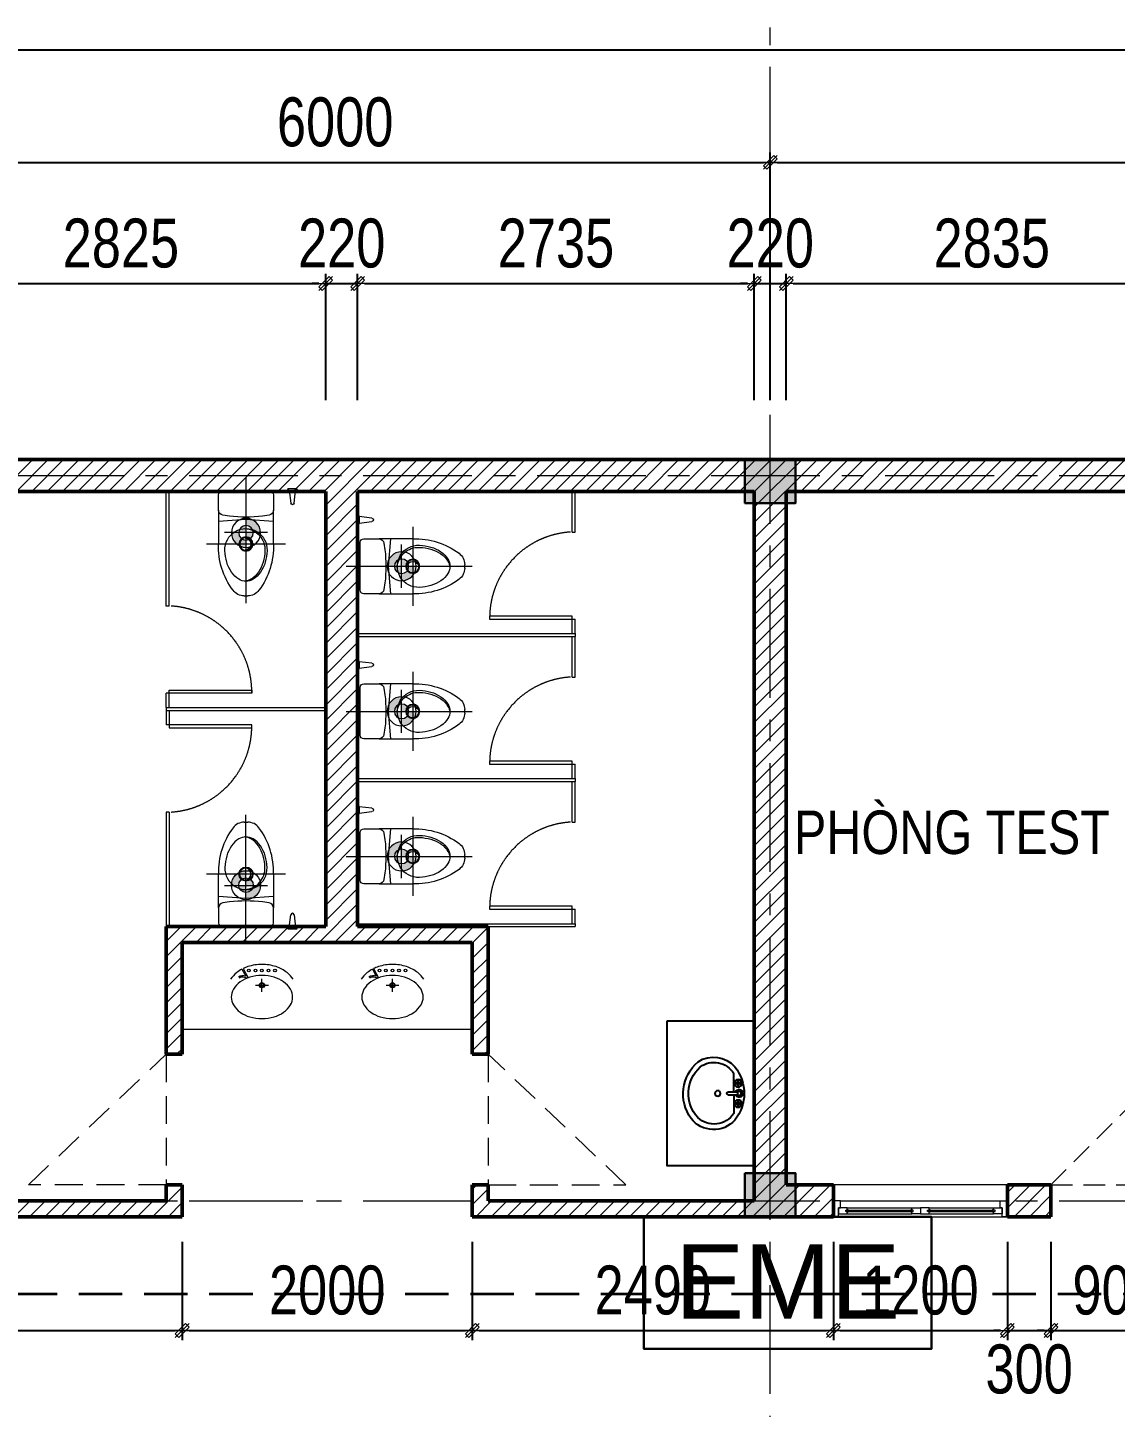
# Model space of a CAD drawing. Header units: millimetres. Extents: x 1109421 to 1726579, y -247837 to 144927.
# Drawn here: x 1667943 to 1675443, y -207145 to -197632 of the extents above; entities that cross this region are included whole.
import ezdxf

# ---------------------------------------------------------------- set-up
doc = ezdxf.new("R2010")
doc.units = ezdxf.units.MM
doc.header["$LTSCALE"] = 600
doc.header["$MEASUREMENT"] = 0
doc.set_wipeout_variables(frame=1)
for name, pattern in [('$0$00_Hidden_200', [1.1, 0.55, -0.55]), ('00_Hidden', [2.4, 1.6, -0.8]), ('CENTER', [2, 1.25, -0.25, 0.25, -0.25]), ('DASHED', [0.75, 0.5, -0.25]), ('GHI CHU - THANG$0$HIDDEN', [9.525, 6.35, -3.175]), ('HIDDEN', [0.375, 0.25, -0.125])]:
    doc.linetypes.add(name, pattern=pattern)
doc.layers.get('0').update_dxf_attribs({"lineweight": 0})
doc.layers.get('Defpoints').update_dxf_attribs({"lineweight": 0})
for name, color, linetype, lineweight in [('0.10_Thiet-Bi', 157, 'Continuous', 9), ('0.15_Cua', 144, 'Continuous', 15), ('cat1', 30, 'Continuous', 50), ('cat2', 22, 'Continuous', 30), ('dim', 144, 'Continuous', 13), ('EG Net thay', 7, 'Continuous', 25), ('hatch1', 136, 'Continuous', 9), ('LC MANH DUT', 35, 'HIDDEN', 5), ('LC Text2', 7, 'Continuous', 25), ('Noi that', 35, 'Continuous', 9), ('noithat', 125, 'Continuous', 9), ('PCCC - EXIT - THIET BI', 5, 'Continuous', 30), ('PCCC-BAO CHAY - DAY', 3, 'DASHED', 35), ('thay1', 63, 'Continuous', 18), ('truc', 76, 'CENTER', 9)]:
    doc.layers.add(name, color=color, linetype=linetype, lineweight=lineweight)
doc.layers.add('MANH', color=147, linetype='Continuous')
doc.styles.add('chu theo TCVN', font='arial.ttf')
doc.styles.add('HOATBIF', font='hoatbif.shx', dxfattribs={"width": 0.8})
doc.styles.add('T2', font='VHARIAL.TTF', dxfattribs={"width": 0.8})
doc.dimstyles.new('1-135', dxfattribs={"dimscale": 135, "dimtxt": 2.5, "dimasz": 0.35, "dimexe": 0.5, "dimexo": 0, "dimgap": 0.8, "dimtad": 1, "dimdec": 0, "dimzin": 0, "dimdsep": 46, "dimtxsty": 'HOATBIF', "dimblk1": 'DOT', "dimblk2": 'DOT', "dimsah": 1, "dimcen": -1, "dimdle": 1, "dimclrd": 256, "dimclre": 256, "dimclrt": 4, "dimadec": 3, "dimazin": 2, "dimtfac": 0.333333, "dimtdec": 0, "dimtix": 1, "dimtmove": 2, "dimatfit": 3, "dimldrblk": 'DOT', "dimfxl": 1, "dimtvp": 0.833333, "dimtolj": 1, "dimtzin": 0, "dimarcsym": 0})

# ---------------------------------------------------------------- blocks, each defined once
blk = doc.blocks.new('*U586')
at = {"color": 8}
blk.add_wipeout([(0.6, 0), (20.6, 113.5), (40.6, 155.6), (60.6, 185.2), (80.6, 207.4), (100.6, 224.6), (120.6, 237.9), (140.6, 247.7), (160.6, 254.6), (180.6, 258.8), (200.6, 260.4), (220.6, 259.5), (240.6, 255.9), (260.6, 249.7), (280.6, 240.6), (300.6, 228.2), (320.6, 212.1), (340.6, 191.2), (360.6, 163.8), (380.6, 125.6), (400.6, 59.3), (406.2, 0), (400.6, -62.6), (380.6, -129), (360.6, -167.1), (340.6, -194.5), (320.6, -215.4), (300.6, -231.6), (280.6, -243.9), (260.6, -253), (240.6, -259.3), (220.6, -262.8), (200.6, -263.8), (180.6, -262.2), (160.6, -258), (140.6, -251.1), (120.6, -241.2), (100.6, -228), (80.6, -210.8), (60.6, -188.5), (40.6, -159), (20.6, -116.8)], dxfattribs=at)
for p, q in [((197.6, 0), (108.9, 0)), ((153.2, -44.2), (153.2, 44.5)), ((38.4, -129.8), (102, -95.9)), ((42.5, -137.8), (91.2, -111.8))]:
    blk.add_line(p, q)
for points in [[(111.7, 216.4, 0.07708), (66.4, 174.2, 0.088175), (25.1, 97, 0.079002), (9.6, 0, 0.079002), (25.1, -97, 0.035427), (38.4, -129.8, 0.07708)], [(42.5, -137.8, 0.043566), (66.4, -174.2, 0.07708), (111.7, -216.4, 0.041486)]]:
    blk.add_lwpolyline(points, format="xyb")
blk.add_lwpolyline([(234.6, 211.5, 0.134042), (180.8, 196.8, 0.106817), (129.6, 149.6, 0.082468), (98.1, 83.8, 0.070874), (86.1, 0, 0.070874), (98.1, -83.8, 0.082468), (129.6, -149.6, 0.106817), (180.8, -196.8, 0.134042), (234.6, -211.5, 0.134042), (288.5, -196.8, 0.106817), (339.6, -149.6, 0.082468), (371.2, -83.8, 0.070874), (383.1, 0, 0.070874), (371.2, 83.8, 0.082468), (339.6, 149.6, 0.106817), (288.5, 196.8, 0.134042)], format="xyb", close=True)
for centre, radius in [((51.7, 90), 9.45), ((51.7, 45), 9.45), ((51.7, 0), 9.45), ((153.2, 0), 18), ((153.2, 0), 13.5), ((51.7, -45), 9.45), ((51.7, -90), 9.45)]:
    blk.add_circle(centre, radius)
for radius, start in [(56.6, 159.64296), (47.6, 145.24551)]:
    blk.add_arc((144.3, -131.5), radius, start, 213.47738)
blk = doc.blocks.new('bet wc thuong')
at = {"layer": 'Noi that', "ltscale": 3}
h = blk.add_hatch(color=256, dxfattribs=at)
h.paths.add_polyline_path([(-243.8, 6.5), (-193.8, 6.5, 0.404881), (-290.6, 106.4), (-290.6, 56.4, -0.3956)])
h.paths.add_polyline_path([(-293.8, -93.5, 0.007992), (-290.6, -93.4), (-290.6, -43.4, -0.015993), (-293.8, -43.5, -0.414214), (-343.8, 6.5), (-393.8, 6.5, 0.414214)])
h.paths.add_polyline_path([(-290.6, 6.5), (-290.6, 56.4, 0.015993), (-293.8, 56.5, 0.414214), (-343.8, 6.5)])
h.paths.add_polyline_path([(-243.8, 6.5), (-290.6, 6.5), (-290.6, -43.4, 0.3956)])
at = {"layer": 'Noi that'}
for p, q in [((-89.1, 337.8), (-1.6, 348.7)), ((-1.6, 305), (-89.1, 315.9)), ((-1.6, 348.7), (-1.6, 305)), ((9.4, 359.7), (9.4, 294.1)), ((-370.6, 196), (-137.9, 196)), ((-216.2, 196), (-201.7, 6.5)), ((-32.5, 196), (-137.9, 196)), ((-290.6, 155.8), (-290.6, -142.8)), ((-171.5, 166.2), (-178.6, 120.8)), ((-8.4, -158.8), (-8.4, 171.8)), ((-728.4, -5.4), (-728.4, 18.4)), ((-144.6, 6.5), (-443.1, 6.5)), ((-201.7, 6.5), (-216.2, -183)), ((-137.9, -183), (-370.6, -183)), ((-178.6, -107.8), (-171.5, -153.2)), ((-137.9, -183), (-32.5, -183))]:
    blk.add_line(p, q, dxfattribs=at)
at = {"layer": 'Noi that', "color": 251, "ltscale": 0.5}
for p, q in [((-370.6, 279.6), (-370.6, -266.6)), ((89.3, 6.5), (-779.4, 6.5))]:
    blk.add_line(p, q, dxfattribs=at)
at = {"layer": 'Noi that'}
for centre, radius in [((-293.8, 6.5), 100), ((-370.6, 6.5), 48.3), ((-370.6, 6.5), 43.5), ((-293.8, 6.5), 50)]:
    blk.add_circle(centre, radius, dxfattribs=at)
for centre, radius, start, end in [((-89.1, 326.9), 10.9, 90, 270), ((13.8, 344.3), 16, 106.1502, 163.8498), ((13.8, 309.4), 16, 196.1502, 253.8498), ((-386.5, -311.5), 507.7, 88.21204, 126.62375), ((-137.9, 162.2), 33.8, 90, 173.21103), ((-32.5, 171.8), 24.2, 0, 90), ((-631.7, 18.4), 96.7, 126.62375, 180), ((-471, -30.5), 166.1, 124.5044, 148.92745), ((-430.8, -89), 237.1, 105.89313, 124.5044), ((-430.8, -103.5), 237.1, 105.89313, 124.5044), ((-404.5, -181.5), 333.3, 92.08214, 105.89313), ((-404.5, -196), 333.3, 92.08214, 105.89313), ((-409.3, 6.5), 145.3, 267.12987, 92.87013), ((-409.3, -8), 145.3, 2.86128, 92.87013), ((781.5, 6.5), 966.8, 173.21103, 186.78897), ((-532.4, 6.5), 94.5, 148.92745, 180), ((-532.4, 6.5), 94.5, 180, 211.07255), ((-532.4, -8), 94.5, 148.92745, 175.5985), ((-471, -45), 166.1, 124.5044, 148.92745), ((-370.6, -3.2), 43.5, 6.37937, 173.62063), ((-631.7, -5.4), 96.7, 180, 233.37625), ((-386.5, 324.5), 507.7, 233.37625, 271.78796), ((-471, 43.5), 166.1, 211.07255, 235.4956), ((-430.8, 102), 237.1, 235.4956, 254.10687), ((-404.5, 194.5), 333.3, 254.10687, 267.91786), ((-137.9, -149.2), 33.8, 186.78897, 270), ((-32.5, -158.8), 24.2, 270, 0)]:
    blk.add_arc(centre, radius, start, end, dxfattribs=at)
blk = doc.blocks.new('CSDS')
at = {"layer": 'MANH'}
for p, q in [((-0.077, -0.719), (-1.368, -0.719)), ((-0.826, -0.396), (-0.774, -0.396)), ((-0.826, -0.439), (-0.774, -0.439)), ((-0.711, -0.333), (-0.711, -0.28)), ((-0.711, -0.555), (-0.711, -0.502)), ((-0.667, -0.28), (-0.667, -0.333)), ((-0.667, -0.502), (-0.667, -0.555)), ((-0.605, -0.396), (-0.552, -0.396)), ((-0.605, -0.439), (-0.552, -0.439)), ((-0.077, -1.118), (-0.077, -0.505)), ((0.098, -0.505), (0.098, -1.118)), ((0.098, -0.719), (1.382, -0.719)), ((0.574, -0.396), (0.626, -0.396)), ((0.574, -0.439), (0.626, -0.439)), ((0.689, -0.333), (0.689, -0.28)), ((0.689, -0.555), (0.689, -0.502)), ((0.733, -0.28), (0.733, -0.333)), ((0.733, -0.502), (0.733, -0.555)), ((0.795, -0.396), (0.848, -0.396)), ((0.795, -0.439), (0.848, -0.439))]:
    blk.add_line(p, q, dxfattribs=at)
for centre, major_axis, start_param, end_param in [((0.007, -2.93), (2.072, 2.072), 0.111462, 1.463911), ((-0.535, -2.105), (1.379, 1.379), 1.512976, 3.273685), ((-0.499, -2.073), (-1.138, 1.138), -0.214848, 1.559642), ((-0.689, -0.418), (0.186, 0.186), 5.497787, 11.780972), ((-0.864, -0.418), (0.0309, 0.0309), 5.497787, 11.780972), ((-0.689, -0.418), (0.0619, 0.0619), 5.497787, 11.780972), ((-0.689, -0.418), (-0.0464, 0.0464), 3.926991, 10.210176), ((-0.689, -0.243), (-0.0309, 0.0309), 3.926991, 10.210176), ((-0.689, -0.593), (-0.0309, 0.0309), 3.926991, 10.210176), ((-0.514, -0.418), (0.0309, 0.0309), 5.497787, 11.780972), ((0.011, -0.337), (0.191, 0.191), 4.257288, 9.879879), ((0.011, -0.341), (0.131, 0.131), 4.416969, 9.720198), ((0.011, -0.33), (0.0928, 0.0928), 5.497787, 11.780972), ((0.711, -0.418), (0.186, 0.186), 5.497787, 11.780972), ((0.536, -0.418), (0.0309, 0.0309), 5.497787, 11.780972), ((0.711, -0.418), (0.0619, 0.0619), 5.497787, 11.780972), ((0.711, -0.418), (-0.0464, 0.0464), 3.926991, 10.210176), ((0.711, -0.243), (-0.0309, 0.0309), 3.926991, 10.210176), ((0.711, -0.593), (-0.0309, 0.0309), 3.926991, 10.210176), ((0.886, -0.418), (0.0309, 0.0309), 5.497787, 11.780972), ((0.55, -2.081), (1.129, 1.129), 4.862989, 6.520348), ((0.555, -2.117), (1.382, 1.382), 4.922045, 6.353974), ((0.011, -1.822), (0.134, 0.134), 5.497787, 11.780972), ((0.011, -1.118), (0.0619, 0.0619), 2.356282, 5.4977), ((-0.016, -1.328), (-2.039, 2.039), 1.723621, 3.229353), ((0.009, -1.378), (1.741, 1.741), 3.187795, 4.763099)]:
    blk.add_ellipse(centre, major_axis=major_axis, ratio=1, start_param=start_param, end_param=end_param, dxfattribs=at)
blk = doc.blocks.new('DOT')
at = {"layer": 'dim'}
for p, q in [((-3, 0), (3, 0)), ((-1, -1), (1, 1))]:
    blk.add_line(p, q, dxfattribs=at)
blk.add_lwpolyline([(0.5, 1), (-1, -0.5), (-0.5, -1), (1, 0.5)], close=True, dxfattribs=at)
blk = doc.blocks.new('*D1645')
at = {"layer": 'Defpoints', "color": 0, "transparency": 16777216}
for p in [(1669998.4, -199396.5), (1667173.4, -200200.8), (1669998.4, -200200.8)]:
    blk.add_point(p, dxfattribs=at)
at = {"layer": 'dim', "lineweight": -2, "transparency": 16777216}
for p, q in [((1667173.4, -200200.8), (1667173.4, -199329)), ((1669998.4, -200200.8), (1669998.4, -199329)), ((1667220.7, -199396.5), (1669951.2, -199396.5))]:
    blk.add_line(p, q, dxfattribs=at)
at = {"layer": 'dim', "lineweight": -2, "transparency": 16777216, "xscale": 47.25, "yscale": 47.25, "zscale": 47.25, "rotation": 180}
blk.add_blockref('DOT', (1667173.4, -199396.5), dxfattribs=at)
at = {"layer": 'dim', "lineweight": -2, "transparency": 16777216, "xscale": 47.25, "yscale": 47.25, "zscale": 47.25}
blk.add_blockref('DOT', (1669998.4, -199396.5), dxfattribs=at)
at = {"layer": 'dim', "color": 4, "transparency": 16777216, "insert": (1668585.9, -199119.7), "char_height": 337.5, "attachment_point": 5, "style": 'HOATBIF'}
blk.add_mtext('\\A1;2825', dxfattribs=at)
blk = doc.blocks.new('_Dot')
at = {"color": 0, "linetype": 'ByBlock', "lineweight": -2}
blk.add_line((-0.5, 0), (-1, 0), dxfattribs=at)
at = {"color": 0, "linetype": 'ByBlock', "const_width": 0.5}
blk.add_lwpolyline([(-0.25, 0, 1), (0.25, 0, 1)], format="xyb", close=True, dxfattribs=at)
blk = doc.blocks.new('*D1646')
at = {"layer": 'Defpoints', "color": 0, "transparency": 16777216}
for p in [(1670218.4, -199396.5), (1669998.4, -200200.8), (1670218.4, -200200.8)]:
    blk.add_point(p, dxfattribs=at)
at = {"layer": 'dim', "lineweight": -2, "transparency": 16777216}
for p, q in [((1669998.4, -200200.8), (1669998.4, -199329)), ((1670218.4, -200200.8), (1670218.4, -199329)), ((1669951.2, -199396.5), (1669903.9, -199396.5)), ((1669998.4, -199396.5), (1670218.4, -199396.5)), ((1670265.7, -199396.5), (1670312.9, -199396.5))]:
    blk.add_line(p, q, dxfattribs=at)
at = {"layer": 'dim', "lineweight": -2, "transparency": 16777216, "xscale": 47.25, "yscale": 47.25, "zscale": 47.25}
blk.add_blockref('DOT', (1669998.4, -199396.5), dxfattribs=at)
at = {"layer": 'dim', "lineweight": -2, "transparency": 16777216, "xscale": 47.25, "yscale": 47.25, "zscale": 47.25, "rotation": 180}
blk.add_blockref('DOT', (1670218.4, -199396.5), dxfattribs=at)
at = {"layer": 'dim', "color": 4, "transparency": 16777216, "insert": (1670108.4, -199119.7), "char_height": 337.5, "attachment_point": 5, "style": 'HOATBIF'}
blk.add_mtext('\\A1;220', dxfattribs=at)
blk = doc.blocks.new('*D1647')
at = {"layer": 'Defpoints', "color": 0, "transparency": 16777216}
for p in [(1672953.4, -199396.5), (1670218.4, -200200.8), (1672953.4, -200200.8)]:
    blk.add_point(p, dxfattribs=at)
at = {"layer": 'dim', "lineweight": -2, "transparency": 16777216}
for p, q in [((1670218.4, -200200.8), (1670218.4, -199329)), ((1672953.4, -200200.8), (1672953.4, -199329)), ((1670265.7, -199396.5), (1672906.2, -199396.5))]:
    blk.add_line(p, q, dxfattribs=at)
at = {"layer": 'dim', "lineweight": -2, "transparency": 16777216, "xscale": 47.25, "yscale": 47.25, "zscale": 47.25, "rotation": 180}
blk.add_blockref('DOT', (1670218.4, -199396.5), dxfattribs=at)
at = {"layer": 'dim', "lineweight": -2, "transparency": 16777216, "xscale": 47.25, "yscale": 47.25, "zscale": 47.25}
blk.add_blockref('DOT', (1672953.4, -199396.5), dxfattribs=at)
at = {"layer": 'dim', "color": 4, "transparency": 16777216, "insert": (1671585.9, -199119.7), "char_height": 337.5, "attachment_point": 5, "style": 'HOATBIF'}
blk.add_mtext('\\A1;2735', dxfattribs=at)
blk = doc.blocks.new('*D1648')
at = {"layer": 'Defpoints', "color": 0, "transparency": 16777216}
for p in [(1673173.4, -199396.5), (1672953.4, -200200.8), (1673173.4, -200200.8)]:
    blk.add_point(p, dxfattribs=at)
at = {"layer": 'dim', "lineweight": -2, "transparency": 16777216}
for p, q in [((1672953.4, -200200.8), (1672953.4, -199329)), ((1673173.4, -200200.8), (1673173.4, -199329)), ((1672906.2, -199396.5), (1672858.9, -199396.5)), ((1672953.4, -199396.5), (1673173.4, -199396.5)), ((1673220.7, -199396.5), (1673267.9, -199396.5))]:
    blk.add_line(p, q, dxfattribs=at)
at = {"layer": 'dim', "lineweight": -2, "transparency": 16777216, "xscale": 47.25, "yscale": 47.25, "zscale": 47.25}
blk.add_blockref('DOT', (1672953.4, -199396.5), dxfattribs=at)
at = {"layer": 'dim', "lineweight": -2, "transparency": 16777216, "xscale": 47.25, "yscale": 47.25, "zscale": 47.25, "rotation": 180}
blk.add_blockref('DOT', (1673173.4, -199396.5), dxfattribs=at)
at = {"layer": 'dim', "color": 4, "transparency": 16777216, "insert": (1673063.4, -199119.7), "char_height": 337.5, "attachment_point": 5, "style": 'HOATBIF'}
blk.add_mtext('\\A1;220', dxfattribs=at)
blk = doc.blocks.new('*D1649')
at = {"layer": 'Defpoints', "color": 0, "transparency": 16777216}
for p in [(1676008.4, -199396.5), (1673173.4, -200200.8), (1676008.4, -200200.8)]:
    blk.add_point(p, dxfattribs=at)
at = {"layer": 'dim', "lineweight": -2, "transparency": 16777216}
for p, q in [((1673173.4, -200200.8), (1673173.4, -199329)), ((1676008.4, -200200.8), (1676008.4, -199329)), ((1673220.7, -199396.5), (1675961.2, -199396.5))]:
    blk.add_line(p, q, dxfattribs=at)
at = {"layer": 'dim', "lineweight": -2, "transparency": 16777216, "xscale": 47.25, "yscale": 47.25, "zscale": 47.25, "rotation": 180}
blk.add_blockref('DOT', (1673173.4, -199396.5), dxfattribs=at)
at = {"layer": 'dim', "lineweight": -2, "transparency": 16777216, "xscale": 47.25, "yscale": 47.25, "zscale": 47.25}
blk.add_blockref('DOT', (1676008.4, -199396.5), dxfattribs=at)
at = {"layer": 'dim', "color": 4, "transparency": 16777216, "insert": (1674590.9, -199119.7), "char_height": 337.5, "attachment_point": 5, "style": 'HOATBIF'}
blk.add_mtext('\\A1;2835', dxfattribs=at)
blk = doc.blocks.new('*D1658')
at = {"layer": 'Defpoints', "color": 0, "transparency": 16777216}
for p in [(1673063.4, -198561.1), (1667063.4, -200200.8), (1673063.4, -200200.8)]:
    blk.add_point(p, dxfattribs=at)
at = {"layer": 'dim', "lineweight": -2, "transparency": 16777216}
for p, q in [((1667063.4, -200200.8), (1667063.4, -198493.6)), ((1673063.4, -200200.8), (1673063.4, -198493.6)), ((1667110.7, -198561.1), (1673016.2, -198561.1))]:
    blk.add_line(p, q, dxfattribs=at)
at = {"layer": 'dim', "lineweight": -2, "transparency": 16777216, "xscale": 47.25, "yscale": 47.25, "zscale": 47.25, "rotation": 180}
blk.add_blockref('DOT', (1667063.4, -198561.1), dxfattribs=at)
at = {"layer": 'dim', "lineweight": -2, "transparency": 16777216, "xscale": 47.25, "yscale": 47.25, "zscale": 47.25}
blk.add_blockref('DOT', (1673063.4, -198561.1), dxfattribs=at)
at = {"layer": 'dim', "color": 4, "transparency": 16777216, "insert": (1670063.4, -198284.4), "char_height": 337.5, "attachment_point": 5, "style": 'HOATBIF'}
blk.add_mtext('\\A1;6000', dxfattribs=at)
blk = doc.blocks.new('*D1659')
at = {"layer": 'Defpoints', "color": 0, "transparency": 16777216}
for p in [(1679063.4, -198561.1), (1673063.4, -200200.8), (1679063.4, -200200.8)]:
    blk.add_point(p, dxfattribs=at)
at = {"layer": 'dim', "lineweight": -2, "transparency": 16777216}
for p, q in [((1673063.4, -200200.8), (1673063.4, -198493.6)), ((1679063.4, -200200.8), (1679063.4, -198493.6)), ((1673110.7, -198561.1), (1679016.2, -198561.1))]:
    blk.add_line(p, q, dxfattribs=at)
at = {"layer": 'dim', "lineweight": -2, "transparency": 16777216, "xscale": 47.25, "yscale": 47.25, "zscale": 47.25, "rotation": 180}
blk.add_blockref('DOT', (1673063.4, -198561.1), dxfattribs=at)
at = {"layer": 'dim', "lineweight": -2, "transparency": 16777216, "xscale": 47.25, "yscale": 47.25, "zscale": 47.25}
blk.add_blockref('DOT', (1679063.4, -198561.1), dxfattribs=at)
at = {"layer": 'dim', "color": 4, "transparency": 16777216, "insert": (1676063.4, -198284.4), "char_height": 337.5, "attachment_point": 5, "style": 'HOATBIF'}
blk.add_mtext('\\A1;6000', dxfattribs=at)
blk = doc.blocks.new('*D1661')
at = {"layer": 'Defpoints', "color": 0, "transparency": 16777216}
for p in [(1684263.4, -197786.4), (1642463.4, -200200.8), (1684263.4, -200200.8)]:
    blk.add_point(p, dxfattribs=at)
at = {"layer": 'dim', "lineweight": -2, "transparency": 16777216}
for p, q in [((1642463.4, -200200.8), (1642463.4, -197718.9)), ((1684263.4, -200200.8), (1684263.4, -197718.9)), ((1642510.7, -197786.4), (1684216.2, -197786.4))]:
    blk.add_line(p, q, dxfattribs=at)
at = {"layer": 'dim', "lineweight": -2, "transparency": 16777216, "xscale": 47.25, "yscale": 47.25, "zscale": 47.25, "rotation": 180}
blk.add_blockref('DOT', (1642463.4, -197786.4), dxfattribs=at)
at = {"layer": 'dim', "lineweight": -2, "transparency": 16777216, "xscale": 47.25, "yscale": 47.25, "zscale": 47.25}
blk.add_blockref('DOT', (1684263.4, -197786.4), dxfattribs=at)
at = {"layer": 'dim', "color": 4, "transparency": 16777216, "insert": (1664413, -197509.7), "char_height": 337.5, "attachment_point": 5, "style": 'HOATBIF'}
blk.add_mtext('\\A1;41800', dxfattribs=at)
blk = doc.blocks.new('*D1723')
at = {"layer": 'Defpoints', "color": 0, "transparency": 16777216}
for p in [(1665483.4, -206002.7), (1669008.4, -206002.7), (1669008.4, -206615)]:
    blk.add_point(p, dxfattribs=at)
at = {"layer": 'dim', "lineweight": -2, "transparency": 16777216}
for p, q in [((1665483.4, -206002.7), (1665483.4, -206682.5)), ((1669008.4, -206002.7), (1669008.4, -206682.5)), ((1665530.7, -206615), (1668961.2, -206615))]:
    blk.add_line(p, q, dxfattribs=at)
at = {"layer": 'dim', "lineweight": -2, "transparency": 16777216, "xscale": 47.25, "yscale": 47.25, "zscale": 47.25, "rotation": 180}
blk.add_blockref('DOT', (1665483.4, -206615), dxfattribs=at)
at = {"layer": 'dim', "lineweight": -2, "transparency": 16777216, "xscale": 47.25, "yscale": 47.25, "zscale": 47.25}
blk.add_blockref('DOT', (1669008.4, -206615), dxfattribs=at)
at = {"layer": 'dim', "color": 4, "transparency": 16777216, "insert": (1667245.9, -206338.2), "char_height": 337.5, "attachment_point": 5, "style": 'HOATBIF'}
blk.add_mtext('\\A1;3525', dxfattribs=at)
blk = doc.blocks.new('*D1724')
at = {"layer": 'Defpoints', "color": 0, "transparency": 16777216}
for p in [(1669008.4, -206002.7), (1671008.4, -206002.7), (1671008.4, -206615)]:
    blk.add_point(p, dxfattribs=at)
at = {"layer": 'dim', "lineweight": -2, "transparency": 16777216}
for p, q in [((1669008.4, -206002.7), (1669008.4, -206682.5)), ((1671008.4, -206002.7), (1671008.4, -206682.5)), ((1669055.7, -206615), (1670961.2, -206615))]:
    blk.add_line(p, q, dxfattribs=at)
at = {"layer": 'dim', "lineweight": -2, "transparency": 16777216, "xscale": 47.25, "yscale": 47.25, "zscale": 47.25, "rotation": 180}
blk.add_blockref('DOT', (1669008.4, -206615), dxfattribs=at)
at = {"layer": 'dim', "lineweight": -2, "transparency": 16777216, "xscale": 47.25, "yscale": 47.25, "zscale": 47.25}
blk.add_blockref('DOT', (1671008.4, -206615), dxfattribs=at)
at = {"layer": 'dim', "color": 4, "transparency": 16777216, "insert": (1670008.4, -206338.2), "char_height": 337.5, "attachment_point": 5, "style": 'HOATBIF'}
blk.add_mtext('\\A1;2000', dxfattribs=at)
blk = doc.blocks.new('*D1725')
at = {"layer": 'Defpoints', "color": 0, "transparency": 16777216}
for p in [(1671008.4, -206002.7), (1673498.4, -206002.7), (1673498.4, -206615)]:
    blk.add_point(p, dxfattribs=at)
at = {"layer": 'dim', "lineweight": -2, "transparency": 16777216}
for p, q in [((1671008.4, -206002.7), (1671008.4, -206682.5)), ((1673498.4, -206002.7), (1673498.4, -206682.5)), ((1671055.7, -206615), (1673451.2, -206615))]:
    blk.add_line(p, q, dxfattribs=at)
at = {"layer": 'dim', "lineweight": -2, "transparency": 16777216, "xscale": 47.25, "yscale": 47.25, "zscale": 47.25, "rotation": 180}
blk.add_blockref('DOT', (1671008.4, -206615), dxfattribs=at)
at = {"layer": 'dim', "lineweight": -2, "transparency": 16777216, "xscale": 47.25, "yscale": 47.25, "zscale": 47.25}
blk.add_blockref('DOT', (1673498.4, -206615), dxfattribs=at)
at = {"layer": 'dim', "color": 4, "transparency": 16777216, "insert": (1672253.4, -206338.2), "char_height": 337.5, "attachment_point": 5, "style": 'HOATBIF'}
blk.add_mtext('\\A1;2490', dxfattribs=at)
blk = doc.blocks.new('*D1726')
at = {"layer": 'Defpoints', "color": 0, "transparency": 16777216}
for p in [(1673498.4, -206002.7), (1674698.4, -206002.7), (1674698.4, -206615)]:
    blk.add_point(p, dxfattribs=at)
at = {"layer": 'dim', "lineweight": -2, "transparency": 16777216}
for p, q in [((1673498.4, -206002.7), (1673498.4, -206682.5)), ((1674698.4, -206002.7), (1674698.4, -206682.5)), ((1673545.7, -206615), (1674651.2, -206615))]:
    blk.add_line(p, q, dxfattribs=at)
at = {"layer": 'dim', "lineweight": -2, "transparency": 16777216, "xscale": 47.25, "yscale": 47.25, "zscale": 47.25, "rotation": 180}
blk.add_blockref('DOT', (1673498.4, -206615), dxfattribs=at)
at = {"layer": 'dim', "lineweight": -2, "transparency": 16777216, "xscale": 47.25, "yscale": 47.25, "zscale": 47.25}
blk.add_blockref('DOT', (1674698.4, -206615), dxfattribs=at)
at = {"layer": 'dim', "color": 4, "transparency": 16777216, "insert": (1674098.4, -206338.2), "char_height": 337.5, "attachment_point": 5, "style": 'HOATBIF'}
blk.add_mtext('\\A1;1200', dxfattribs=at)
blk = doc.blocks.new('*D1727')
at = {"layer": 'Defpoints', "color": 0, "transparency": 16777216}
for p in [(1674698.4, -206002.7), (1674998.4, -206002.7), (1674998.4, -206615)]:
    blk.add_point(p, dxfattribs=at)
at = {"layer": 'dim', "lineweight": -2, "transparency": 16777216}
for p, q in [((1674698.4, -206002.7), (1674698.4, -206682.5)), ((1674998.4, -206002.7), (1674998.4, -206682.5)), ((1674651.2, -206615), (1674603.9, -206615)), ((1674698.4, -206615), (1674998.4, -206615)), ((1675045.7, -206615), (1675092.9, -206615))]:
    blk.add_line(p, q, dxfattribs=at)
at = {"layer": 'dim', "lineweight": -2, "transparency": 16777216, "xscale": 47.25, "yscale": 47.25, "zscale": 47.25}
blk.add_blockref('DOT', (1674698.4, -206615), dxfattribs=at)
at = {"layer": 'dim', "lineweight": -2, "transparency": 16777216, "xscale": 47.25, "yscale": 47.25, "zscale": 47.25, "rotation": 180}
blk.add_blockref('DOT', (1674998.4, -206615), dxfattribs=at)
at = {"layer": 'dim', "color": 4, "transparency": 16777216, "insert": (1674848.4, -206882.3), "char_height": 337.5, "attachment_point": 5, "style": 'HOATBIF'}
blk.add_mtext('\\A1;300', dxfattribs=at)
blk = doc.blocks.new('*D1728')
at = {"layer": 'Defpoints', "color": 0, "transparency": 16777216}
for p in [(1674998.4, -206002.7), (1675898.4, -206002.7), (1675898.4, -206615)]:
    blk.add_point(p, dxfattribs=at)
at = {"layer": 'dim', "lineweight": -2, "transparency": 16777216}
for p, q in [((1674998.4, -206002.7), (1674998.4, -206682.5)), ((1675898.4, -206002.7), (1675898.4, -206682.5)), ((1674951.2, -206615), (1674903.9, -206615)), ((1674998.4, -206615), (1675898.4, -206615)), ((1675945.7, -206615), (1675992.9, -206615))]:
    blk.add_line(p, q, dxfattribs=at)
at = {"layer": 'dim', "lineweight": -2, "transparency": 16777216, "xscale": 47.25, "yscale": 47.25, "zscale": 47.25}
blk.add_blockref('DOT', (1674998.4, -206615), dxfattribs=at)
at = {"layer": 'dim', "lineweight": -2, "transparency": 16777216, "xscale": 47.25, "yscale": 47.25, "zscale": 47.25, "rotation": 180}
blk.add_blockref('DOT', (1675898.4, -206615), dxfattribs=at)
at = {"layer": 'dim', "color": 4, "transparency": 16777216, "insert": (1675448.4, -206338.2), "char_height": 337.5, "attachment_point": 5, "style": 'HOATBIF'}
blk.add_mtext('\\A1;900', dxfattribs=at)
blk = doc.blocks.new('*U606')
for p, q in [((35, 0), (1165, 0)), ((660, -20), (1105, -20)), ((660, -60), (1105, -60)), ((50, -110), (1150, -110))]:
    blk.add_line(p, q)
at = {"color": 8, "lineweight": 5}
for p, q in [((95, -20), (540, -20)), ((95, -35), (540, -35)), ((95, -45), (540, -45)), ((95, -60), (540, -60)), ((660, -20), (1105, -20)), ((660, -35), (1105, -35)), ((660, -45), (1105, -45)), ((660, -60), (1105, -60))]:
    blk.add_line(p, q, dxfattribs=at)
for points in [[(0, 0), (35, 0), (35, -60), (50, -60), (50, -110), (0, -110), (0, 0)], [(1200, 0), (1165, 0), (1165, -60), (1150, -60), (1150, -110), (1200, -110), (1200, 0)], [(660, -45), (660, -60), (600, -60), (600, -20), (660, -20), (660, -35), (650, -35), (650, -45), (660, -45)], [(1105, -45), (1105, -60), (1165, -60), (1165, -20), (1105, -20), (1105, -35), (1115, -35), (1115, -45), (1105, -45)]]:
    blk.add_lwpolyline(points)
for points in [[(35, -20), (95, -20), (95, -35), (85, -35), (85, -45), (95, -45), (95, -60), (35, -60)], [(600, -20), (540, -20), (540, -35), (550, -35), (550, -45), (540, -45), (540, -60), (600, -60)]]:
    blk.add_lwpolyline(points, close=True)
for points in [[(95, -28.8, -0.312187), (102.1, -35, -0.312187)], [(95, -51.2, 0.312187), (102.1, -45, 0.312187)], [(540, -28.8, 0.312187), (532.9, -35, 0.312187)], [(540, -51.2, -0.312187), (532.9, -45, -0.312187)]]:
    blk.add_lwpolyline(points, format="xyb", dxfattribs=at)
for centre, start, end in [((659.1, -37), 14.21506, 83.56577), ((659.1, -43), 276.43423, 345.78494), ((1105.9, -37), 96.43423, 165.78494), ((1105.9, -43), 194.21506, 263.56577)]:
    blk.add_arc(centre, 8.25, start, end, dxfattribs=at)
blk = doc.blocks.new('COT BT')
at = {"layer": 'cat2', "ltscale": 2}
h = blk.add_hatch(color=256, dxfattribs=at)
h.dxf.hatch_style = 1
h.paths.add_polyline_path([(240, 190), (-110, 190), (-110, -110), (240, -110)])
blk.add_lwpolyline([(-110, 190), (240, 190), (240, -110), (-110, -110)], close=True, dxfattribs=at)

msp = doc.modelspace()

# ---------------------------------------------------------------- linework, layer by layer
at = {"layer": 'cat1'}
for p, q in [((1642353.4, -200610.3), (1684373.4, -200610.3)), ((1667173.4, -200830.3), (1669998.4, -200830.3)), ((1669998.4, -200830.3), (1669998.4, -203830.3)), ((1670218.4, -200830.3), (1670218.4, -203830.3)), ((1670218.4, -200830.3), (1672953.4, -200830.3)), ((1672953.4, -205720.3), (1672953.4, -200830.3)), ((1673173.4, -205610.3), (1673173.4, -200830.3)), ((1673173.4, -200830.3), (1676008.4, -200830.3)), ((1668898.4, -203830.3), (1668898.4, -204710.3)), ((1669998.4, -203830.3), (1668898.4, -203830.3)), ((1671118.4, -203830.3), (1670218.4, -203830.3)), ((1671118.4, -203830.3), (1671118.4, -204710.3)), ((1669008.4, -203940.3), (1669008.4, -204710.3)), ((1671008.4, -203940.3), (1669008.4, -203940.3)), ((1671008.4, -203940.3), (1671008.4, -204710.3)), ((1669008.4, -204710.3), (1668898.4, -204710.3)), ((1671118.4, -204710.3), (1671008.4, -204710.3)), ((1669008.4, -205610.3), (1668898.4, -205610.3)), ((1669008.4, -205610.3), (1669008.4, -205830.3)), ((1671118.4, -205610.3), (1671008.4, -205610.3)), ((1671008.4, -205610.3), (1671008.4, -205830.3)), ((1671118.4, -205610.3), (1671118.4, -205720.3)), ((1673173.4, -205610.3), (1673498.4, -205610.3)), ((1673498.4, -205610.3), (1673498.4, -205830.3)), ((1674698.4, -205610.3), (1674698.4, -205830.3)), ((1674698.4, -205610.3), (1674998.4, -205610.3)), ((1674998.4, -205610.3), (1674998.4, -205830.3)), ((1671118.4, -205720.3), (1672953.4, -205720.3)), ((1669008.4, -205830.3), (1665483.4, -205830.3)), ((1673498.4, -205830.3), (1671008.4, -205830.3)), ((1674998.4, -205830.3), (1674698.4, -205830.3))]:
    msp.add_line(p, q, dxfattribs=at)
msp.add_lwpolyline([(1665483.4, -205720.3), (1668898.4, -205720.3), (1668898.4, -205610.3)], dxfattribs=at)
at = {"layer": 'EG Net thay', "ltscale": 250}
msp.add_lwpolyline([(1672353.4, -204480.3), (1672953.4, -204480.3), (1672953.4, -205480.3), (1672353.4, -205480.3), (1672353.4, -204925.3)], close=True, dxfattribs=at)
at = {"layer": 'LC MANH DUT'}
msp.add_lwpolyline([(1674998.4, -205610.3), (1675898.4, -205610.3), (1675898.4, -204710.3), (1674998.4, -205610.3)], dxfattribs=at)
at = {"layer": 'Noi that'}
for p, q in [((1668898.4, -201620.3), (1668898.4, -200830.3)), ((1668918.4, -201620.3), (1668918.4, -200830.3)), ((1671698.4, -201110.3), (1671698.4, -200830.3)), ((1671718.4, -201110.3), (1671718.4, -200830.3)), ((1671698.4, -201110.3), (1671718.4, -201110.3)), ((1668918.4, -201620.3), (1668898.4, -201620.3)), ((1671698.4, -201810.3), (1671698.4, -201690.3)), ((1671698.4, -201710.3), (1671718.4, -201710.3)), ((1671718.4, -201810.3), (1671718.4, -201710.3)), ((1670218.4, -201810.3), (1671718.4, -201810.3)), ((1670218.4, -201830.3), (1671718.4, -201830.3)), ((1671698.4, -202110.3), (1671698.4, -201830.3)), ((1671718.4, -201810.3), (1671718.4, -201830.3)), ((1671718.4, -201810.3), (1671718.4, -201830.3)), ((1671718.4, -202110.3), (1671718.4, -201830.3)), ((1671698.4, -202110.3), (1671718.4, -202110.3)), ((1668898.4, -202320.3), (1668898.4, -202220.3)), ((1668918.4, -202220.3), (1668898.4, -202220.3)), ((1668918.4, -202320.3), (1668918.4, -202200.3)), ((1668898.4, -202320.3), (1668898.4, -202340.3)), ((1668898.4, -202320.3), (1668898.4, -202340.3)), ((1668898.4, -202320.3), (1669998.4, -202320.3)), ((1668898.4, -202340.3), (1669998.4, -202340.3)), ((1668898.4, -202340.3), (1668898.4, -202440.3)), ((1668918.4, -202340.3), (1668918.4, -202460.3)), ((1668918.4, -202440.3), (1668898.4, -202440.3)), ((1671698.4, -202810.3), (1671698.4, -202690.3)), ((1671698.4, -202710.3), (1671718.4, -202710.3)), ((1671718.4, -202810.3), (1671718.4, -202710.3)), ((1670218.4, -202810.3), (1671718.4, -202810.3)), ((1671718.4, -202810.3), (1671718.4, -202830.3)), ((1671718.4, -202810.3), (1671718.4, -202830.3)), ((1670218.4, -202830.3), (1671718.4, -202830.3)), ((1671698.4, -203110.3), (1671698.4, -202830.3)), ((1671718.4, -203110.3), (1671718.4, -202830.3)), ((1668898.4, -203040.3), (1668898.4, -203830.3)), ((1668918.4, -203040.3), (1668898.4, -203040.3)), ((1668918.4, -203040.3), (1668918.4, -203830.3)), ((1671698.4, -203110.3), (1671718.4, -203110.3)), ((1671698.4, -203810.3), (1671698.4, -203690.3)), ((1671698.4, -203710.3), (1671718.4, -203710.3)), ((1671718.4, -203810.3), (1671718.4, -203710.3)), ((1670218.4, -203810.3), (1671718.4, -203810.3)), ((1670218.4, -203830.3), (1671718.4, -203830.3)), ((1671718.4, -203810.3), (1671718.4, -203830.3)), ((1671718.4, -203810.3), (1671718.4, -203830.3))]:
    msp.add_line(p, q, dxfattribs=at)
at = {"layer": 'Noi that', "linetype": '00_Hidden', "ltscale": 0.2}
for p, q in [((1667948.4, -205610.3), (1668898.4, -204710.3)), ((1668898.4, -204710.3), (1668898.4, -205610.3)), ((1671118.4, -204710.3), (1671118.4, -205610.3)), ((1672068.4, -205610.3), (1671118.4, -204710.3)), ((1668898.4, -205610.3), (1667948.4, -205610.3)), ((1671118.4, -205610.3), (1672068.4, -205610.3)), ((1668783.4, -205720.3), (1670083.4, -205720.3))]:
    msp.add_line(p, q, dxfattribs=at)
at = {"layer": 'Noi that'}
for points in [[(1671698.4, -201710.3), (1671698.4, -201690.3), (1671128.4, -201690.3), (1671128.4, -201710.3)], [(1668918.4, -202220.3), (1668918.4, -202200.3), (1669488.4, -202200.3), (1669488.4, -202220.3)], [(1668918.4, -202440.3), (1668918.4, -202460.3), (1669488.4, -202460.3), (1669488.4, -202440.3)], [(1671698.4, -202710.3), (1671698.4, -202690.3), (1671128.4, -202690.3), (1671128.4, -202710.3)], [(1671698.4, -203710.3), (1671698.4, -203690.3), (1671128.4, -203690.3), (1671128.4, -203710.3)]]:
    msp.add_lwpolyline(points, close=True, dxfattribs=at)
at = {"layer": 'Noi that', "color": 250, "linetype": '$0$00_Hidden_200', "ltscale": 4}
for centre, start, end in [((1671722.7, -201703.2), 93.65674, 180.58545), ((1668894.1, -202213.2), 359.41455, 86.34326), ((1671722.7, -202703.2), 93.65674, 180.58545), ((1668894.1, -202447.4), 273.65674, 0.58545), ((1671722.7, -203703.2), 93.65674, 180.58545)]:
    msp.add_arc(centre, 594.3, start, end, dxfattribs=at)
at = {"layer": 'noithat'}
msp.add_lwpolyline([(1669008.4, -203940.3), (1671008.4, -203940.3), (1671008.4, -204540.3), (1669008.4, -204540.3)], close=True, dxfattribs=at)
at = {"layer": 'PCCC - EXIT - THIET BI', "ltscale": 0.2}
for p, q in [((1674174.6, -205830.3), (1672192.2, -205830.3)), ((1674174.6, -206741.6), (1674174.6, -205830.3)), ((1672192.2, -206741.6), (1674174.6, -206741.6))]:
    msp.add_line(p, q, dxfattribs=at)
msp.add_lwpolyline([(1672192.2, -205830.3), (1672192.2, -206741.6), (1674174.6, -206741.6), (1674174.6, -205830.3)], close=True, dxfattribs=at)
at = {"layer": 'PCCC-BAO CHAY - DAY'}
msp.add_lwpolyline([(1661095.6, -206361.1), (1679686.2, -206361.1), (1679686.2, -209027.8), (1683697.8, -209027.8), (1683697.8, -209729.1)], dxfattribs=at)
at = {"layer": 'thay1'}
msp.add_lwpolyline([(1673498.4, -205830.3), (1674698.4, -205830.3), (1674698.4, -205610.3), (1673498.4, -205610.3)], close=True, dxfattribs=at)
at = {"layer": 'truc'}
for p, q in [((1673063.4, -217852.6), (1673063.4, -197632.2)), ((1640256.1, -200720.3), (1687226.8, -200720.3)), ((1640256.1, -205720.3), (1687226.8, -205720.3))]:
    msp.add_line(p, q, dxfattribs=at)

# ---------------------------------------------------------------- block references
at = {"layer": '0.15_Cua', "xscale": -1, "rotation": 180}
msp.add_blockref('*U606', (1673498.4, -205830.3), dxfattribs=at)
at = {"layer": 'cat1'}
for p in [(1672998.4, -200800.3), (1672998.4, -205720.3)]:
    msp.add_blockref('COT BT', p, dxfattribs=at)
at = {"layer": 'MANH', "xscale": -100, "yscale": 100, "zscale": 100, "rotation": 269.9999999998547}
msp.add_blockref('CSDS', (1672883.4, -204981.4), dxfattribs=at)
at = {"layer": 'Noi that', "linetype": 'GHI CHU - THANG$0$HIDDEN', "xscale": -1, "rotation": 270}
msp.add_blockref('bet wc thuong', (1669441.9, -200821.9), dxfattribs=at)
at = {"layer": 'Noi that', "linetype": 'GHI CHU - THANG$0$HIDDEN', "xscale": -1}
for p in [(1670227.8, -201352.7), (1670227.8, -202352.7), (1670227.8, -203352.7)]:
    msp.add_blockref('bet wc thuong', p, dxfattribs=at)
at = {"layer": 'Noi that', "linetype": 'GHI CHU - THANG$0$HIDDEN', "rotation": 270}
msp.add_blockref('bet wc thuong', (1669441.9, -203838.7), dxfattribs=at)

# ---------------------------------------------------------------- texts
at = {"layer": 'LC Text2', "style": 'T2', "width": 0.8}
msp.add_text('phßng test HP', height=300, dxfattribs=at).set_placement((1673226.2, -203329.9))
at = {"layer": 'PCCC - EXIT - THIET BI', "ltscale": 0.2, "style": 'chu theo TCVN'}
msp.add_text('EME', height=512.58, dxfattribs=at).set_placement((1672406.7, -206532.9))

# ---------------------------------------------------------------- dimensions: what is measured, and where the dimension line sits
at = {"layer": 'dim'}
for base, p1, p2, picture, middle in [((1684263.4, -197786.4), (1642463.4, -200200.8), (1684263.4, -200200.8), '*D1661', (1664413, -197509.7)), ((1674998.4, -206615), (1674698.4, -206002.7), (1674998.4, -206002.7), '*D1727', (1674848.4, -206882.3))]:
    dim = msp.add_linear_dim(base=base, p1=p1, p2=p2, dimstyle='1-135', dxfattribs=at)
    dim.commit()
    dim.dimension.update_dxf_attribs({"geometry": picture, "text_midpoint": middle, "dimtype": 160})
for base, p1, p2, picture, middle in [((1673063.4, -198561.1), (1667063.4, -200200.8), (1673063.4, -200200.8), '*D1658', (1670063.4, -198284.4)), ((1679063.4, -198561.1), (1673063.4, -200200.8), (1679063.4, -200200.8), '*D1659', (1676063.4, -198284.4)), ((1669998.4, -199396.5), (1667173.4, -200200.8), (1669998.4, -200200.8), '*D1645', (1668585.9, -199119.7)), ((1670218.4, -199396.5), (1669998.4, -200200.8), (1670218.4, -200200.8), '*D1646', (1670108.4, -199119.7)), ((1672953.4, -199396.5), (1670218.4, -200200.8), (1672953.4, -200200.8), '*D1647', (1671585.9, -199119.7)), ((1673173.4, -199396.5), (1672953.4, -200200.8), (1673173.4, -200200.8), '*D1648', (1673063.4, -199119.7)), ((1676008.4, -199396.5), (1673173.4, -200200.8), (1676008.4, -200200.8), '*D1649', (1674590.9, -199119.7)), ((1669008.4, -206615), (1665483.4, -206002.7), (1669008.4, -206002.7), '*D1723', (1667245.9, -206338.2)), ((1671008.4, -206615), (1669008.4, -206002.7), (1671008.4, -206002.7), '*D1724', (1670008.4, -206338.2)), ((1673498.4, -206615), (1671008.4, -206002.7), (1673498.4, -206002.7), '*D1725', (1672253.4, -206338.2)), ((1674698.4, -206615), (1673498.4, -206002.7), (1674698.4, -206002.7), '*D1726', (1674098.4, -206338.2)), ((1675898.4, -206615), (1674998.4, -206002.7), (1675898.4, -206002.7), '*D1728', (1675448.4, -206338.2))]:
    dim = msp.add_linear_dim(base=base, p1=p1, p2=p2, dimstyle='1-135', dxfattribs=at)
    dim.commit()
    dim.dimension.update_dxf_attribs({"geometry": picture, "text_midpoint": middle})

# ---------------------------------------------------------------- next in the draw order: block references
at = {"layer": '0.10_Thiet-Bi', "rotation": 270.0000001951006}
for p in [(1669558.4, -204081.4), (1670458.4, -204081.4)]:
    msp.add_blockref('*U586', p, dxfattribs=at)

# ---------------------------------------------------------------- next in the draw order: hatches: boundary and pattern name
at = {"layer": 'hatch1'}
h = msp.add_hatch(dxfattribs=at)
h.set_pattern_fill('ANSI31', color=256, scale=600)
h.set_pattern_definition([(45, (-379140.31, -175305.75), (-53.0330086, 53.0330086), [])])
h.paths.add_polyline_path([(1684373.4, -200610.3), (1642353.4, -200610.3), (1642353.4, -206120.3), (1642573.4, -206120.3), (1642573.4, -200830.3), (1644813.4, -200830.3), (1644813.4, -206620.3), (1645033.4, -206620.3), (1645033.4, -200830.3), (1654353.4, -200830.3), (1654353.4, -206020.3), (1654573.4, -206020.3), (1654573.4, -205830.3), (1657853.4, -205830.3), (1657853.4, -205720.3), (1654573.4, -205720.3), (1654573.4, -200830.3), (1659073.4, -200830.3), (1659073.4, -205720.3), (1658853.4, -205720.3), (1658853.4, -205830.3), (1659695.2, -205830.3), (1659915.2, -205610.3), (1659293.4, -205610.3), (1659293.4, -200830.3), (1661753.4, -200830.3), (1661753.4, -205610.3), (1661075.2, -205610.3), (1661295.2, -205830.3), (1664183.4, -205830.3), (1664183.4, -205720.3), (1661973.4, -205720.3), (1661973.4, -200830.3), (1666953.4, -200830.3), (1666953.4, -205720.3), (1667173.4, -205720.3), (1667173.4, -200830.3), (1669998.4, -200830.3), (1669998.4, -203830.3), (1668898.4, -203830.3), (1668898.4, -204710.3), (1669008.4, -204710.3), (1669008.4, -203940.3), (1671008.4, -203940.3), (1671008.4, -204710.3), (1671118.4, -204710.3), (1671118.4, -203830.3), (1670218.4, -203830.3), (1670218.4, -200830.3), (1672953.4, -200830.3), (1672953.4, -205720.3), (1671118.4, -205720.3), (1671118.4, -205610.3), (1671008.4, -205610.3), (1671008.4, -205830.3), (1673498.4, -205830.3), (1673498.4, -205610.3), (1673173.4, -205610.3), (1673173.4, -200830.3), (1676008.4, -200830.3), (1676008.4, -205610.3), (1675898.4, -205610.3), (1675898.4, -205830.3), (1676008.4, -205830.3), (1676378.4, -205830.3), (1676378.4, -205610.3), (1676118.4, -205610.3), (1676118.4, -200830.3), (1679008.4, -200830.3), (1679008.4, -205610.3), (1678778.4, -205610.3), (1678778.4, -205830.3), (1679443.4, -205830.3), (1679443.4, -205610.3), (1679118.4, -205610.3), (1679118.4, -200830.3), (1684153.4, -200830.3), (1684153.4, -205610.3), (1681843.4, -205610.3), (1681843.4, -205830.3), (1681953.4, -205830.3), (1681953.4, -206570.3), (1682173.4, -206570.3), (1682173.4, -205830.3), (1684153.4, -205830.3), (1684153.4, -212610.3), (1683173.4, -212610.3), (1683173.4, -213270.3), (1684373.4, -213270.3), (1684373.4, -212610.3)])
h.paths.add_polyline_path([(1683393.4, -212830.3), (1684153.4, -212830.3), (1684153.4, -213050.3), (1683393.4, -213050.3)], flags=16)
h.paths.add_polyline_path([(1669008.4, -205610.3), (1668898.4, -205610.3), (1668898.4, -205720.3), (1665483.4, -205720.3), (1665483.4, -205830.3), (1669008.4, -205830.3)], flags=17)
h.paths.add_polyline_path([(1674998.4, -205610.3), (1674698.4, -205610.3), (1674698.4, -205830.3), (1674998.4, -205830.3)], flags=17)
h.paths.add_polyline_path([(1677878.4, -205610.3), (1677578.4, -205610.3), (1677578.4, -205830.3), (1677878.4, -205830.3)], flags=17)
h.paths.add_polyline_path([(1680943.4, -205610.3), (1680643.4, -205610.3), (1680643.4, -205830.3), (1680943.4, -205830.3)], flags=17)
h.paths.add_polyline_path([(1682173.4, -207470.3), (1681953.4, -207470.3), (1681953.4, -208610.3), (1680238.4, -208610.3), (1680238.4, -208830.3), (1684153.4, -208830.3), (1684153.4, -208610.3), (1682173.4, -208610.3)], flags=17)
h.paths.add_polyline_path([(1680088.4, -212610.3), (1679063.4, -212610.3), (1679063.4, -208830.3), (1679238.4, -208830.3), (1679238.4, -208610.3), (1678783.4, -208610.3), (1678783.4, -208830.3), (1678953.4, -208830.3), (1678953.4, -212610.3), (1678488.4, -212610.3), (1678488.4, -212830.3), (1678888.4, -212830.3), (1678888.4, -213270.3), (1680088.4, -213270.3)])
h.paths.add_polyline_path([(1679102.9, -212830.3), (1679862.9, -212830.3), (1679862.9, -213050.3), (1679102.9, -213050.3)], flags=16)
h.paths.add_polyline_path([(1676383.4, -208610.3), (1675898.4, -208610.3), (1675898.4, -208830.3), (1676008.4, -208830.3), (1676008.4, -212610.3), (1676118.4, -212610.3), (1676118.4, -208830.3), (1676383.4, -208830.3)], flags=17)
h.paths.add_polyline_path([(1673498.4, -208610.3), (1672788.4, -208610.3), (1672788.4, -208830.3), (1673008.4, -208830.3), (1673008.4, -212610.3), (1673118.4, -212610.3), (1673118.4, -208830.3), (1673498.4, -208830.3)], flags=17)
h.paths.add_polyline_path([(1674998.4, -208610.3), (1674698.4, -208610.3), (1674698.4, -208830.3), (1674998.4, -208830.3)], flags=17)
h.paths.add_polyline_path([(1677883.4, -208610.3), (1677583.4, -208610.3), (1677583.4, -208830.3), (1677883.4, -208830.3)], flags=17)
h.paths.add_polyline_path([(1673903.4, -212610.3), (1673503.4, -212610.3), (1672623.4, -212610.3), (1672223.4, -212610.3), (1672223.4, -212830.3), (1672623.4, -212830.3), (1672623.4, -213050.3), (1673503.4, -213050.3), (1673503.4, -212830.3), (1673903.4, -212830.3)], flags=17)
h.paths.add_polyline_path([(1671488.4, -208610.3), (1666668.4, -208610.3), (1666668.4, -208830.3), (1671488.4, -208830.3)], flags=17)
h.paths.add_polyline_path([(1665368.4, -208610.3), (1664463.4, -208610.3), (1664463.4, -212610.3), (1664573.4, -212610.3), (1664573.4, -208830.3), (1665368.4, -208830.3)], flags=17)
h.paths.add_polyline_path([(1667503.4, -212830.3), (1667903.4, -212830.3), (1667903.4, -212610.3), (1667503.4, -212610.3), (1666623.4, -212610.3), (1666623.4, -212830.3), (1666623.4, -213050.3), (1667503.4, -213050.3)], flags=17)
h.paths.add_polyline_path([(1662303.4, -212610.3), (1661423.4, -212610.3), (1661423.4, -212830.3), (1661423.4, -213050.3), (1662303.4, -213050.3)], flags=17)
h.paths.add_polyline_path([(1659623.4, -212610.3), (1658743.4, -212610.3), (1658343.4, -212610.3), (1658343.4, -212830.3), (1658743.4, -212830.3), (1658743.4, -213050.3), (1659623.4, -213050.3), (1659623.4, -212830.3)], flags=17)
h.paths.add_polyline_path([(1654903.4, -212830.3), (1655303.4, -212830.3), (1655303.4, -212610.3), (1654903.4, -212610.3), (1654573.4, -212610.3), (1654573.4, -208420.3), (1654353.4, -208420.3), (1654353.4, -212610.3), (1654023.4, -212610.3), (1653623.4, -212610.3), (1653623.4, -212830.3), (1654023.4, -212830.3), (1654023.4, -213050.3), (1654903.4, -213050.3)], flags=17)
h.paths.add_polyline_path([(1649303.4, -212610.3), (1648903.4, -212610.3), (1648023.4, -212610.3), (1647623.4, -212610.3), (1647623.4, -212830.3), (1648023.4, -212830.3), (1648023.4, -213050.3), (1648903.4, -213050.3), (1648903.4, -212830.3), (1649303.4, -212830.3)], flags=17)
h.paths.add_polyline_path([(1643633.4, -212610.3), (1643233.4, -212610.3), (1642573.4, -212610.3), (1642573.4, -208320.3), (1642353.4, -208320.3), (1642353.4, -212830.3), (1642353.4, -213050.3), (1643233.4, -213050.3), (1643233.4, -212830.3), (1643633.4, -212830.3)], flags=17)
h.paths.add_polyline_path([(1645033.4, -207920.3), (1644813.4, -207920.3), (1644813.4, -212610.3), (1645033.4, -212610.3)], flags=17)

doc.saveas('drawing.dxf')
